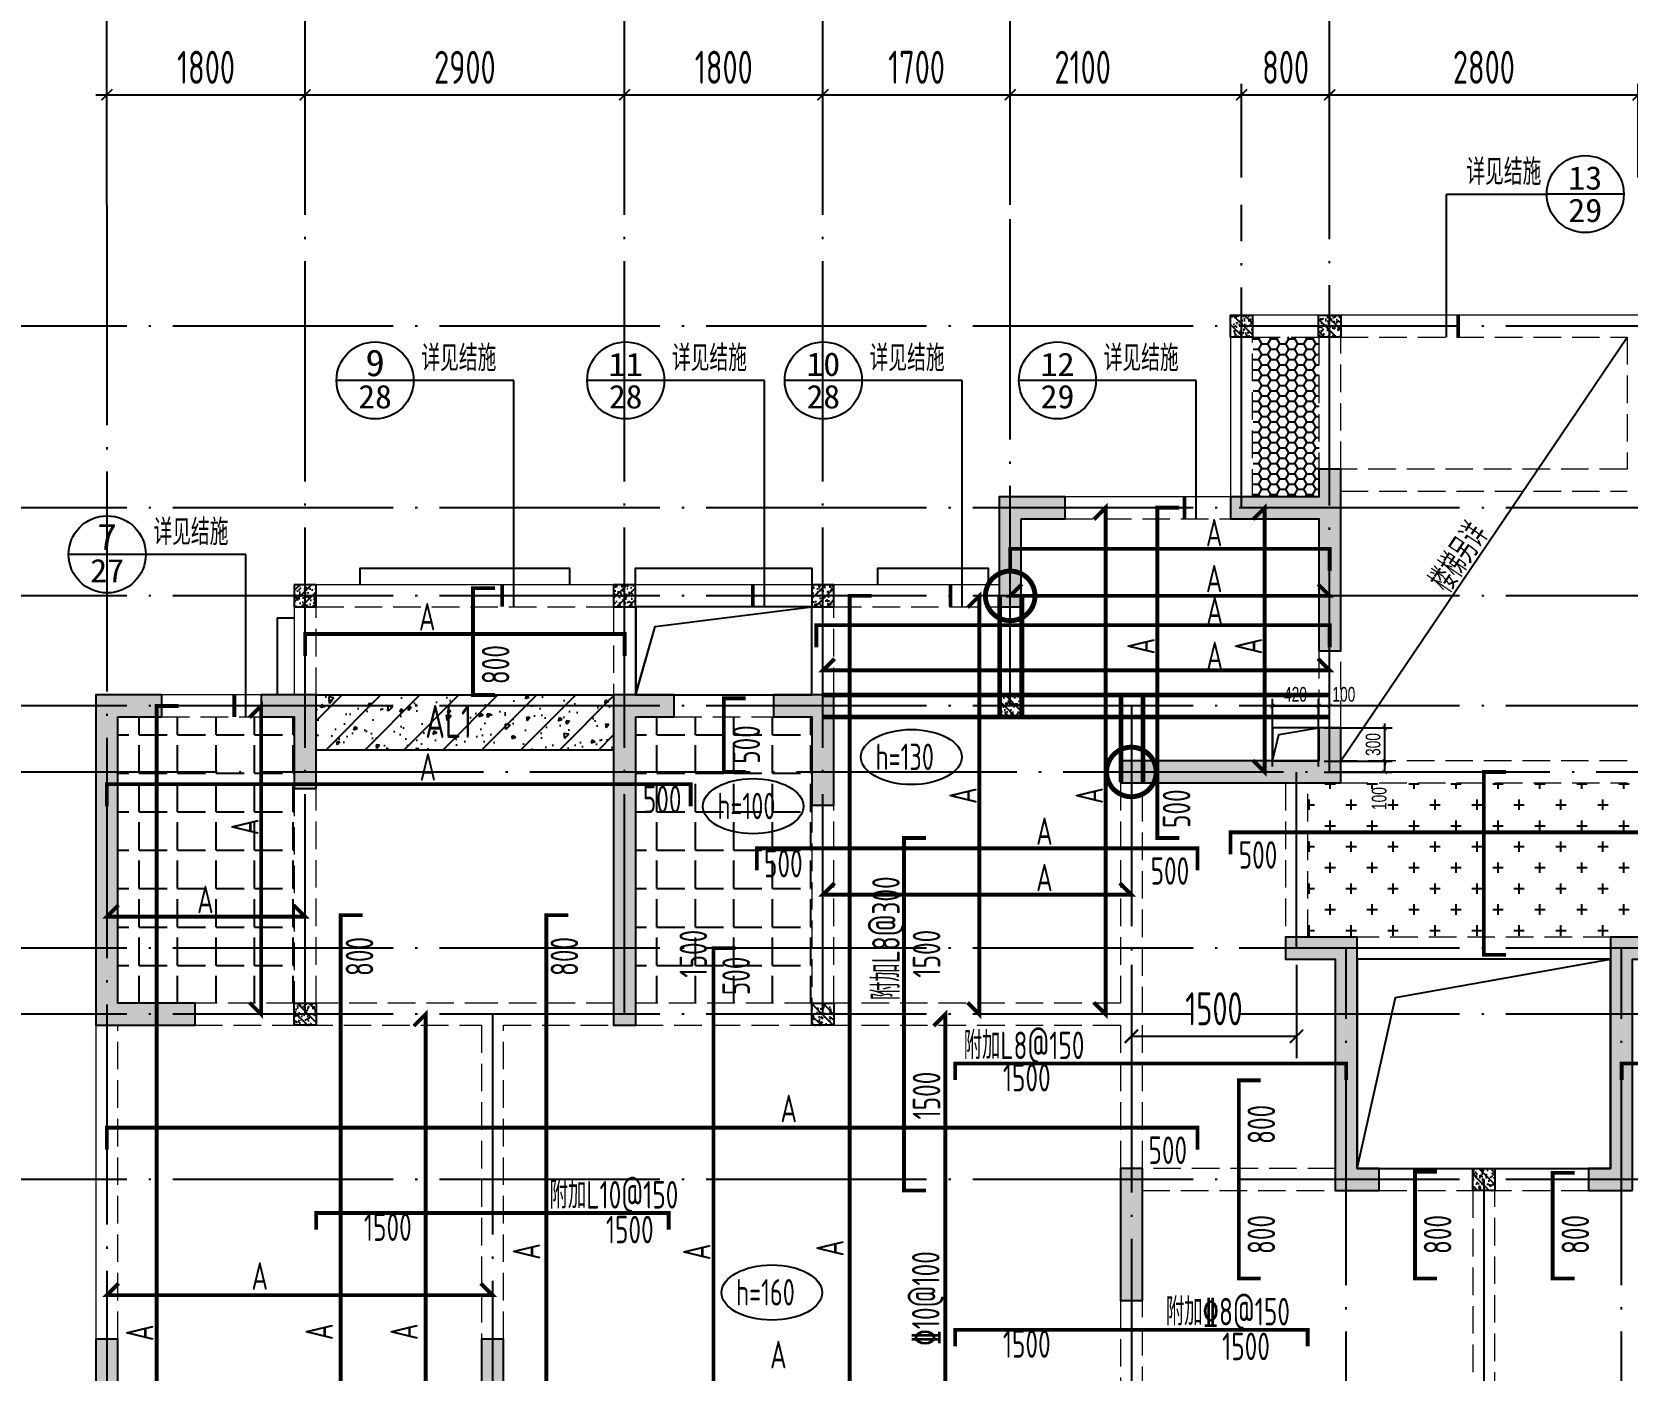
# Model space of a CAD drawing. Extents: x -668857 to 154266, y -275694 to 291306.
# Drawn here: x -226069 to -211589, y -72950 to -60797 of the extents above; entities that cross this region are included whole.
import ezdxf
from ezdxf.enums import TextEntityAlignment as Align

# ---------------------------------------------------------------- set-up
doc = ezdxf.new("R2010")
doc.units = 0
doc.header["$LTSCALE"] = 1000
for name, pattern in [('DASH', [0.35, 0.25, -0.1]), ('DASHED', [0.75, 0.5, -0.25]), ('DOTE', [2.42, 2, -0.2, 0.02, -0.2])]:
    doc.linetypes.add(name, pattern=pattern)
doc.layers.get('0').update_dxf_attribs({"linetype": 'CONTINUOUS'})
doc.layers.get('DEFPOINTS').update_dxf_attribs({"linetype": 'CONTINUOUS'})
doc.layers.add('+公共字体', color=7, linetype='CONTINUOUS', lineweight=20)
for name, color, linetype in [('A-AXIS', 1, 'CONTINUOUS'), ('A-DOTE', 10, 'DOTE'), ('BEAM', 4, 'DASHED'), ('DIM_IDEN', 67, 'CONTINUOUS'), ('PUB_TEXT', 2, 'CONTINUOUS'), ('ROOF', 183, 'CONTINUOUS'), ('S-B板填充', 251, 'CONTINUOUS'), ('S-B板标注', 3, 'CONTINUOUS'), ('S-B板配筋', 6, 'CONTINUOUS'), ('S-B板配筋号', 7, 'CONTINUOUS'), ('S-C承台编号', 6, 'CONTINUOUS'), ('S-D洞口', 4, 'CONTINUOUS'), ('S-D洞口标注', 3, 'CONTINUOUS'), ('S-L主梁线', 4, 'DASH'), ('S-Q墙填充', 252, 'CONTINUOUS'), ('S-Q墙实线', 6, 'CONTINUOUS'), ('S-Q墙标注', 3, 'CONTINUOUS'), ('S-Y一般标注', 3, 'CONTINUOUS'), ('S-板正筋', 2, 'CONTINUOUS'), ('S-构造柱', 212, 'CONTINUOUS'), ('TEXT', 2, 'CONTINUOUS'), ('水平筋标注', 7, 'CONTINUOUS'), ('看线', 251, 'CONTINUOUS'), ('配箍校核', 34, 'CONTINUOUS')]:
    doc.layers.add(name, color=color, linetype=linetype)
doc.styles.add('_TCH_AXIS', font='COMPLEX', dxfattribs={"bigfont": 'GBCBIG'})
doc.styles.add('_TCH_LABEL', font='simhei.ttf')
doc.styles.add('TSSD_DIMENSION', font='Tssdeng.shx', dxfattribs={"width": 0.7, "bigfont": 'tssdchn.shx'})
doc.styles.add('TSSD_REIN', font='tssdeng.shx', dxfattribs={"width": 0.7, "height": 300, "bigfont": 'tssdchn.shx'})
doc.styles.add('结构文字', font='zstxt.shx', dxfattribs={"width": 0.7, "bigfont": 'zshz.shx'})
doc.dimstyles.new('STRUCK', dxfattribs={"dimtxt": 400, "dimasz": 121, "dimexe": 200, "dimexo": 150, "dimgap": 115, "dimtad": 1, "dimdec": 0, "dimdsep": 46, "dimtxsty": '结构文字', "dimblk": 'ARCHTICK', "dimcen": 400, "dimclrd": 3, "dimclre": 3, "dimclrt": 7, "dimadec": 0, "dimazin": 0, "dimtfac": 1, "dimtdec": 0, "dimtix": 1, "dimtmove": 2, "dimatfit": 3, "dimldrblk": '_DIMX', "dimfxl": 0, "dimtolj": 1, "dimtzin": 0, "dimarcsym": 0})
doc.dimstyles.new('STRUCK30', dxfattribs={"dimscale": 0.33333, "dimtxt": 400, "dimasz": 121, "dimexe": 200, "dimexo": 150, "dimgap": 115, "dimtad": 1, "dimdec": 0, "dimdsep": 46, "dimtxsty": '结构文字', "dimblk": 'ARCHTICK', "dimcen": 400, "dimclrd": 3, "dimclre": 3, "dimclrt": 7, "dimadec": 0, "dimazin": 0, "dimtfac": 1, "dimtdec": 0, "dimtix": 1, "dimtmove": 2, "dimatfit": 3, "dimldrblk": '_DIMX', "dimfxl": 0, "dimtolj": 1, "dimtzin": 0, "dimarcsym": 0})
doc.dimstyles.new('TSSD_100_100', dxfattribs={"dimtxt": 300, "dimasz": 100, "dimexe": 100, "dimexo": 250, "dimgap": 100, "dimtad": 1, "dimdec": 0, "dimzin": 0, "dimdsep": 46, "dimtxsty": 'TSSD_DIMENSION', "dimblk": 'ARCHTICK', "dimcen": 0, "dimdle": 100, "dimclrt": 7, "dimadec": 0, "dimazin": 0, "dimtfac": 1, "dimtdec": 0, "dimtix": 1, "dimtmove": 2, "dimatfit": 3, "dimldrblk": 'ARCHTICK', "dimfxl": 0, "dimtolj": 1, "dimtzin": 0, "dimarcsym": 0})

# ---------------------------------------------------------------- blocks, each defined once
blk = doc.blocks.new('_ArchTick')
at = {"color": 0, "linetype": 'ByBlock', "const_width": 0.15}
blk.add_lwpolyline([(-0.5, -0.5), (0.5, 0.5)], dxfattribs=at)
blk = doc.blocks.new('*D151')
at = {"layer": 'DEFPOINTS', "color": 0}
for p in [(6400, 19250), (4600, 18250), (6400, 18250)]:
    blk.add_point(p, dxfattribs=at)
at = {"layer": 'S-Y一般标注', "color": 0, "lineweight": -2}
for p, q in [((4600, 18500), (4600, 19350)), ((6400, 18500), (6400, 19350)), ((4500, 19250), (6500, 19250))]:
    blk.add_line(p, q, dxfattribs=at)
at = {"layer": 'S-Y一般标注', "color": 0, "lineweight": -2, "xscale": 100, "yscale": 100, "zscale": 100, "rotation": 180}
blk.add_blockref('_ArchTick', (4600, 19250), dxfattribs=at)
at = {"layer": 'S-Y一般标注', "color": 0, "lineweight": -2, "xscale": 100, "yscale": 100, "zscale": 100}
blk.add_blockref('_ArchTick', (6400, 19250), dxfattribs=at)
at = {"layer": 'S-Y一般标注', "color": 7, "insert": (5500, 19500), "char_height": 300, "attachment_point": 5, "style": 'TSSD_DIMENSION'}
blk.add_mtext('\\A1;1800', dxfattribs=at)
blk = doc.blocks.new('*D152')
at = {"layer": 'DEFPOINTS', "color": 0}
for p in [(9300, 19250), (6400, 18250), (9300, 18250)]:
    blk.add_point(p, dxfattribs=at)
at = {"layer": 'S-Y一般标注', "color": 0, "lineweight": -2}
for p, q in [((6400, 18500), (6400, 19350)), ((9300, 18500), (9300, 19350)), ((6300, 19250), (9400, 19250))]:
    blk.add_line(p, q, dxfattribs=at)
at = {"layer": 'S-Y一般标注', "color": 0, "lineweight": -2, "xscale": 100, "yscale": 100, "zscale": 100, "rotation": 180}
blk.add_blockref('_ArchTick', (6400, 19250), dxfattribs=at)
at = {"layer": 'S-Y一般标注', "color": 0, "lineweight": -2, "xscale": 100, "yscale": 100, "zscale": 100}
blk.add_blockref('_ArchTick', (9300, 19250), dxfattribs=at)
at = {"layer": 'S-Y一般标注', "color": 7, "insert": (7850, 19500), "char_height": 300, "attachment_point": 5, "style": 'TSSD_DIMENSION'}
blk.add_mtext('\\A1;2900', dxfattribs=at)
blk = doc.blocks.new('*D153')
at = {"layer": 'DEFPOINTS', "color": 0}
for p in [(11100, 19250), (9300, 18250), (11100, 18250)]:
    blk.add_point(p, dxfattribs=at)
at = {"layer": 'S-Y一般标注', "color": 0, "lineweight": -2}
for p, q in [((9300, 18500), (9300, 19350)), ((11100, 18500), (11100, 19350)), ((9200, 19250), (11200, 19250))]:
    blk.add_line(p, q, dxfattribs=at)
at = {"layer": 'S-Y一般标注', "color": 0, "lineweight": -2, "xscale": 100, "yscale": 100, "zscale": 100, "rotation": 180}
blk.add_blockref('_ArchTick', (9300, 19250), dxfattribs=at)
at = {"layer": 'S-Y一般标注', "color": 0, "lineweight": -2, "xscale": 100, "yscale": 100, "zscale": 100}
blk.add_blockref('_ArchTick', (11100, 19250), dxfattribs=at)
at = {"layer": 'S-Y一般标注', "color": 7, "insert": (10200, 19500), "char_height": 300, "attachment_point": 5, "style": 'TSSD_DIMENSION'}
blk.add_mtext('\\A1;1800', dxfattribs=at)
blk = doc.blocks.new('*D154')
at = {"layer": 'DEFPOINTS', "color": 0}
for p in [(12800, 19250), (11100, 18250), (12800, 18250)]:
    blk.add_point(p, dxfattribs=at)
at = {"layer": 'S-Y一般标注', "color": 0, "lineweight": -2}
for p, q in [((11100, 18500), (11100, 19350)), ((12800, 18500), (12800, 19350)), ((11000, 19250), (12900, 19250))]:
    blk.add_line(p, q, dxfattribs=at)
at = {"layer": 'S-Y一般标注', "color": 0, "lineweight": -2, "xscale": 100, "yscale": 100, "zscale": 100, "rotation": 180}
blk.add_blockref('_ArchTick', (11100, 19250), dxfattribs=at)
at = {"layer": 'S-Y一般标注', "color": 0, "lineweight": -2, "xscale": 100, "yscale": 100, "zscale": 100}
blk.add_blockref('_ArchTick', (12800, 19250), dxfattribs=at)
at = {"layer": 'S-Y一般标注', "color": 7, "insert": (11950, 19500), "char_height": 300, "attachment_point": 5, "style": 'TSSD_DIMENSION'}
blk.add_mtext('\\A1;1700', dxfattribs=at)
blk = doc.blocks.new('*D155')
at = {"layer": 'DEFPOINTS', "color": 0}
for p in [(14900, 19250), (12800, 18250), (14900, 18250)]:
    blk.add_point(p, dxfattribs=at)
at = {"layer": 'S-Y一般标注', "color": 0, "lineweight": -2}
for p, q in [((12800, 18500), (12800, 19350)), ((14900, 18500), (14900, 19350)), ((12700, 19250), (15000, 19250))]:
    blk.add_line(p, q, dxfattribs=at)
at = {"layer": 'S-Y一般标注', "color": 0, "lineweight": -2, "xscale": 100, "yscale": 100, "zscale": 100, "rotation": 180}
blk.add_blockref('_ArchTick', (12800, 19250), dxfattribs=at)
at = {"layer": 'S-Y一般标注', "color": 0, "lineweight": -2, "xscale": 100, "yscale": 100, "zscale": 100}
blk.add_blockref('_ArchTick', (14900, 19250), dxfattribs=at)
at = {"layer": 'S-Y一般标注', "color": 7, "insert": (13458, 19500), "char_height": 300, "attachment_point": 5, "style": 'TSSD_DIMENSION'}
blk.add_mtext('\\A1;2100', dxfattribs=at)
blk = doc.blocks.new('*D156')
at = {"layer": 'DEFPOINTS', "color": 0}
for p in [(18500, 19250), (15700, 18250), (18500, 18250)]:
    blk.add_point(p, dxfattribs=at)
at = {"layer": 'S-Y一般标注', "color": 0, "lineweight": -2}
for p, q in [((15700, 18500), (15700, 19350)), ((18500, 18500), (18500, 19350)), ((15600, 19250), (18600, 19250))]:
    blk.add_line(p, q, dxfattribs=at)
at = {"layer": 'S-Y一般标注', "color": 0, "lineweight": -2, "xscale": 100, "yscale": 100, "zscale": 100, "rotation": 180}
blk.add_blockref('_ArchTick', (15700, 19250), dxfattribs=at)
at = {"layer": 'S-Y一般标注', "color": 0, "lineweight": -2, "xscale": 100, "yscale": 100, "zscale": 100}
blk.add_blockref('_ArchTick', (18500, 19250), dxfattribs=at)
at = {"layer": 'S-Y一般标注', "color": 7, "insert": (17100, 19500), "char_height": 300, "attachment_point": 5, "style": 'TSSD_DIMENSION'}
blk.add_mtext('\\A1;2800', dxfattribs=at)
blk = doc.blocks.new('*D173')
at = {"layer": 'DEFPOINTS', "color": 0}
for p in [(54600, 20050), (4600, 18250), (54600, 18250)]:
    blk.add_point(p, dxfattribs=at)
at = {"layer": 'S-Y一般标注', "color": 0, "lineweight": -2}
for p, q in [((4600, 18500), (4600, 20150)), ((54600, 18500), (54600, 20150)), ((4500, 20050), (54700, 20050))]:
    blk.add_line(p, q, dxfattribs=at)
at = {"layer": 'S-Y一般标注', "color": 0, "lineweight": -2, "xscale": 100, "yscale": 100, "zscale": 100, "rotation": 180}
blk.add_blockref('_ArchTick', (4600, 20050), dxfattribs=at)
at = {"layer": 'S-Y一般标注', "color": 0, "lineweight": -2, "xscale": 100, "yscale": 100, "zscale": 100}
blk.add_blockref('_ArchTick', (54600, 20050), dxfattribs=at)
at = {"layer": 'S-Y一般标注', "color": 7, "insert": (29600, 20300), "char_height": 300, "attachment_point": 5, "style": 'TSSD_DIMENSION'}
blk.add_mtext('\\A1;50000', dxfattribs=at)
blk = doc.blocks.new('*D184')
at = {"layer": 'DEFPOINTS', "color": 0}
for p in [(15700, 19250), (14900, 18250), (15700, 18250)]:
    blk.add_point(p, dxfattribs=at)
at = {"layer": 'S-Y一般标注', "color": 0, "lineweight": -2}
for p, q in [((14900, 18500), (14900, 19350)), ((15700, 18500), (15700, 19350)), ((14800, 19250), (15800, 19250))]:
    blk.add_line(p, q, dxfattribs=at)
at = {"layer": 'S-Y一般标注', "color": 0, "lineweight": -2, "xscale": 100, "yscale": 100, "zscale": 100, "rotation": 180}
blk.add_blockref('_ArchTick', (14900, 19250), dxfattribs=at)
at = {"layer": 'S-Y一般标注', "color": 0, "lineweight": -2, "xscale": 100, "yscale": 100, "zscale": 100}
blk.add_blockref('_ArchTick', (15700, 19250), dxfattribs=at)
at = {"layer": 'S-Y一般标注', "color": 7, "insert": (15300, 19500), "char_height": 300, "attachment_point": 5, "style": 'TSSD_DIMENSION'}
blk.add_mtext('\\A1;800', dxfattribs=at)
blk = doc.blocks.new('20210729.03504727')
at = {"layer": '看线', "color": 202, "ltscale": 0.5}
for points in [[(1800, 10800), (1800, 10950), (3700, 10950), (3700, 10800)], [(4300, 10800), (4300, 10950), (5900, 10950), (5900, 10800)], [(6500, 10800), (6500, 10950), (7500, 10950), (7500, 10800)], [(1050, 9800), (1050, 10500), (1200, 10500)]]:
    blk.add_lwpolyline(points, dxfattribs=at)
blk = doc.blocks.new('*D999')
at = {"layer": 'DEFPOINTS', "color": 0}
for p in [(-214389, -67119), (-213789, -67119), (-214389, -67419)]:
    blk.add_point(p, dxfattribs=at)
at = {"layer": 'S-D洞口标注', "color": 3, "lineweight": -2}
for p, q in [((-214339, -67119), (-213722, -67119)), ((-213789, -67119), (-213789, -67078)), ((-213789, -67419), (-213789, -67119)), ((-214339, -67419), (-213722, -67419)), ((-213789, -67419), (-213789, -67459))]:
    blk.add_line(p, q, dxfattribs=at)
at = {"layer": 'S-D洞口标注', "color": 3, "lineweight": -2, "xscale": 40.33293, "yscale": 40.33293, "zscale": 40.33293}
for p, rotation in [((-213789, -67119), 270), ((-213789, -67419), 90)]:
    blk.add_blockref('_ArchTick', p, dxfattribs=dict(at, rotation=rotation))
at = {"layer": 'S-D洞口标注', "color": 7, "insert": (-213894, -67269), "char_height": 133.3, "attachment_point": 5, "rotation": 90, "style": '结构文字'}
blk.add_mtext('\\A1;300', dxfattribs=at)
blk = doc.blocks.new('_DIMX')
blk.add_line((-150, 0), (150, 0))
at = {"const_width": 50}
blk.add_lwpolyline([(-70, -70), (70, 70)], dxfattribs=at)
blk = doc.blocks.new('*D1000')
at = {"layer": 'DEFPOINTS', "color": 0}
for p in [(-214389, -66919), (-214809, -67519), (-214389, -67519)]:
    blk.add_point(p, dxfattribs=at)
at = {"layer": 'S-D洞口标注', "color": 3, "lineweight": -2}
for p, q in [((-214809, -67469), (-214809, -66853)), ((-214389, -67469), (-214389, -66853)), ((-214809, -66919), (-214389, -66919))]:
    blk.add_line(p, q, dxfattribs=at)
at = {"layer": 'S-D洞口标注', "color": 3, "lineweight": -2, "xscale": 40.33293, "yscale": 40.33293, "zscale": 40.33293, "rotation": 180}
blk.add_blockref('_ArchTick', (-214809, -66919), dxfattribs=at)
at = {"layer": 'S-D洞口标注', "color": 3, "lineweight": -2, "xscale": 40.33293, "yscale": 40.33293, "zscale": 40.33293}
blk.add_blockref('_ArchTick', (-214389, -66919), dxfattribs=at)
at = {"layer": 'S-D洞口标注', "color": 7, "insert": (-214599, -66814), "char_height": 133.3, "attachment_point": 5, "style": '结构文字'}
blk.add_mtext('\\A1;420', dxfattribs=at)
blk = doc.blocks.new('*D1001')
at = {"layer": 'DEFPOINTS', "color": 0}
for p in [(-214289, -66919), (-214389, -67519), (-214289, -67519)]:
    blk.add_point(p, dxfattribs=at)
at = {"layer": 'S-D洞口标注', "color": 3, "lineweight": -2}
for p, q in [((-214389, -67469), (-214389, -66853)), ((-214289, -67469), (-214289, -66853)), ((-214389, -66919), (-214289, -66919))]:
    blk.add_line(p, q, dxfattribs=at)
at = {"layer": 'S-D洞口标注', "color": 3, "lineweight": -2, "xscale": 40.33293, "yscale": 40.33293, "zscale": 40.33293, "rotation": 180}
blk.add_blockref('_ArchTick', (-214389, -66919), dxfattribs=at)
at = {"layer": 'S-D洞口标注', "color": 3, "lineweight": -2, "xscale": 40.33293, "yscale": 40.33293, "zscale": 40.33293}
blk.add_blockref('_ArchTick', (-214289, -66919), dxfattribs=at)
at = {"layer": 'S-D洞口标注', "color": 7, "insert": (-214160, -66814), "char_height": 133.3, "attachment_point": 5, "style": '结构文字'}
blk.add_mtext('\\A1;100', dxfattribs=at)
blk = doc.blocks.new('*D1002')
at = {"layer": 'DEFPOINTS', "color": 0}
for p in [(-214389, -67419), (-213789, -67419), (-214389, -67519)]:
    blk.add_point(p, dxfattribs=at)
at = {"layer": 'S-D洞口标注', "color": 3, "lineweight": -2}
for p, q in [((-214339, -67419), (-213722, -67419)), ((-213789, -67519), (-213789, -67419)), ((-214339, -67519), (-213722, -67519))]:
    blk.add_line(p, q, dxfattribs=at)
at = {"layer": 'S-D洞口标注', "color": 3, "lineweight": -2, "xscale": 40.33293, "yscale": 40.33293, "zscale": 40.33293}
for p, rotation in [((-213789, -67419), 90), ((-213789, -67519), 270)]:
    blk.add_blockref('_ArchTick', p, dxfattribs=dict(at, rotation=rotation))
at = {"layer": 'S-D洞口标注', "color": 7, "insert": (-213839, -67760), "char_height": 133.3, "attachment_point": 5, "rotation": 90, "style": '结构文字'}
blk.add_mtext('\\A1;100', dxfattribs=at)
blk = doc.blocks.new('20210803.22403995')
at = {"layer": '+公共字体', "color": 2, "const_width": 45}
for points in [[(-856038, -168387, 1), (-856038, -167937, 1), (-856038, -168387, -1)], [(-854938, -169986, 1), (-854938, -169536, 1), (-854938, -169986, -1)]]:
    blk.add_lwpolyline(points, format="xyb", dxfattribs=at)
blk = doc.blocks.new('20210807.15312446')
at = {"layer": 'S-Q墙填充'}
h = blk.add_hatch(color=252, dxfattribs=at)
h.dxf.hatch_style = 1
h.paths.add_polyline_path([(72216, 67840), (72216, 68190), (72016, 68190), (72016, 67940), (71216, 67940), (71216, 67740), (72016, 67740), (72016, 66540), (72216, 66540)])
h = blk.add_hatch(color=252, dxfattribs=at)
h.dxf.hatch_style = 1
h.paths.add_polyline_path([(69316, 67740), (69716, 67740), (69716, 67940), (69116, 67940), (69116, 66940), (69316, 66940)])
h = blk.add_hatch(color=252, dxfattribs=at)
h.dxf.hatch_style = 1
h.paths.add_polyline_path([(61116, 65940), (61516, 65940), (61516, 66140), (60916, 66140), (60916, 63140), (61816, 63140), (61816, 63340), (61116, 63340)])
h = blk.add_hatch(color=252, dxfattribs=at)
h.dxf.hatch_style = 1
h.paths.add_polyline_path([(62916, 66140), (62416, 66140), (62416, 65940), (62716, 65940), (62716, 65290), (62916, 65290)])
h = blk.add_hatch(color=252, dxfattribs=at)
h.dxf.hatch_style = 1
h.paths.add_polyline_path([(65816, 65940), (66166, 65940), (66166, 66140), (65616, 66140), (65616, 63140), (65816, 63140)])
h = blk.add_hatch(color=252, dxfattribs=at)
h.dxf.hatch_style = 1
h.paths.add_polyline_path([(67616, 66140), (67066, 66140), (67066, 65940), (67416, 65940), (67416, 65140), (67616, 65140)])
h = blk.add_hatch(color=252, dxfattribs=at)
h.dxf.hatch_style = 1
h.paths.add_polyline_path([(72216, 65340), (72216, 65840), (72016, 65840), (72016, 65540), (71816, 65540), (70216, 65540), (70216, 65340), (71816, 65340)])
h = blk.add_hatch(color=252, dxfattribs=at)
h.dxf.hatch_style = 1
h.paths.add_polyline_path([(72366, 61840), (72366, 63940), (71716, 63940), (71716, 63740), (72166, 63740), (72166, 61640), (72566, 61640), (72566, 61840)])
h = blk.add_hatch(color=252, dxfattribs=at)
h.dxf.hatch_style = 1
h.paths.add_polyline_path([(74866, 61640), (74866, 63740), (75316, 63740), (75316, 63940), (74666, 63940), (74666, 61840), (74466, 61840), (74466, 61640)])
h = blk.add_hatch(color=252, dxfattribs=at)
h.dxf.hatch_style = 1
h.paths.add_polyline_path([(70416, 60640), (70416, 61840), (70216, 61840), (70216, 60640)])
h = blk.add_hatch(color=252, dxfattribs=at)
h.dxf.hatch_style = 1
h.paths.add_polyline_path([(61116, 58640), (61116, 60290), (60916, 60290), (60916, 58640)])
h = blk.add_hatch(color=252, dxfattribs=at)
h.dxf.hatch_style = 1
h.paths.add_polyline_path([(64616, 60290), (64416, 60290), (64416, 58840), (63716, 58840), (63616, 58840), (63616, 58640), (63716, 58640), (64616, 58640)])
at = {"layer": 'S-D洞口', "color": 5}
for points in [[(65816, 66140), (67416, 66140), (67416, 66940), (65816, 66940), (65816, 66140), (65993, 66762), (67416, 66940)], [(72366, 61840), (74666, 61840), (74666, 63740), (72366, 63740), (72366, 61840), (72712, 63393), (74666, 63740)]]:
    blk.add_lwpolyline(points, dxfattribs=at)
at = {"layer": 'S-L主梁线', "linetype": 'ByBlock', "lineweight": 18}
for p, q in [((72116, 69590), (71215, 69589)), ((71215, 69589), (71216, 67940)), ((74915, 69590), (72116, 69590)), ((71216, 67940), (69716, 67940)), ((62716, 67140), (62716, 66140)), ((65716, 67140), (62716, 67140)), ((67516, 67140), (65716, 67140)), ((69116, 67140), (67516, 67140)), ((65816, 66940), (67416, 66940)), ((65816, 66140), (65816, 66940)), ((67416, 66940), (67416, 66140)), ((62416, 66140), (61516, 66140)), ((67066, 66140), (66166, 66140)), ((72366, 63740), (74666, 63740)), ((60916, 63140), (60916, 60290)), ((73516, 61840), (72566, 61840)), ((74466, 61840), (73516, 61840))]:
    blk.add_line(p, q, dxfattribs=at)
at = {"layer": 'S-L主梁线', "linetype": 'DASH', "lineweight": 18}
for p, q in [((71415, 69389), (72016, 69390)), ((71416, 67940), (71415, 69389)), ((72016, 69390), (72016, 68190)), ((72216, 69390), (74815, 69390)), ((72216, 68190), (72216, 69390)), ((74815, 69390), (74816, 68190)), ((74816, 68190), (72216, 68190)), ((72216, 67990), (74816, 67990)), ((69716, 67740), (71216, 67740)), ((62916, 66940), (65616, 66940)), ((62916, 66140), (62916, 66940)), ((65616, 66940), (65616, 66140)), ((67616, 66940), (69116, 66940)), ((67616, 66140), (67616, 66940)), ((72016, 66540), (72016, 65840)), ((72216, 65840), (72216, 66540)), ((61516, 65940), (62416, 65940)), ((66166, 65940), (67066, 65940)), ((74816, 65540), (72216, 65540)), ((70216, 65340), (70216, 63340)), ((70416, 63240), (70416, 65340)), ((71716, 65340), (71716, 63940)), ((71916, 63940), (71916, 65340)), ((72216, 65340), (74816, 65340)), ((62716, 65290), (62716, 63340)), ((62916, 63340), (62916, 65290)), ((67416, 65140), (67416, 63340)), ((67616, 63340), (67616, 65140)), ((74666, 63940), (72366, 63940)), ((62716, 63340), (61816, 63340)), ((64516, 63340), (62916, 63340)), ((65616, 63340), (64516, 63340)), ((67416, 63340), (65816, 63340)), ((70216, 63340), (67616, 63340)), ((61116, 60290), (61116, 63140)), ((61816, 63140), (62816, 63140)), ((62816, 63140), (64416, 63140)), ((64416, 63140), (64416, 60290)), ((64616, 63140), (65616, 63140)), ((64616, 60290), (64616, 63140)), ((65816, 63140), (67516, 63140)), ((67516, 63140), (70216, 63140)), ((70216, 63140), (70216, 61840)), ((70416, 61840), (70416, 63240)), ((72166, 61840), (70416, 61840)), ((70416, 61640), (72166, 61640)), ((72566, 61640), (73516, 61640)), ((73416, 61640), (73416, 57640)), ((73516, 61640), (74466, 61640)), ((73616, 57640), (73616, 61640)), ((70216, 60640), (70216, 59090)), ((70416, 59090), (70416, 60640))]:
    blk.add_line(p, q, dxfattribs=at)
at = {"layer": 'S-Q墙实线'}
for points in [[(72216, 67840), (72216, 68190), (72016, 68190), (72016, 67940), (71216, 67940), (71216, 67740), (72016, 67740), (72016, 66540), (72216, 66540), (72216, 67840)], [(63716, 58840), (63616, 58840), (63616, 58640), (63716, 58640), (64616, 58640), (64616, 60290), (64416, 60290), (64416, 58840), (63716, 58840)]]:
    blk.add_lwpolyline(points, dxfattribs=at)
for points in [[(69316, 67740), (69716, 67740), (69716, 67940), (69116, 67940), (69116, 66940), (69316, 66940)], [(61116, 65940), (61516, 65940), (61516, 66140), (60916, 66140), (60916, 63140), (61816, 63140), (61816, 63340), (61116, 63340)], [(62916, 66140), (62416, 66140), (62416, 65940), (62716, 65940), (62716, 65290), (62916, 65290)], [(65816, 65940), (66166, 65940), (66166, 66140), (65616, 66140), (65616, 63140), (65816, 63140)], [(67616, 66140), (67066, 66140), (67066, 65940), (67416, 65940), (67416, 65140), (67616, 65140)], [(72216, 65340), (72216, 65840), (72016, 65840), (72016, 65540), (71816, 65540), (70216, 65540), (70216, 65340), (71816, 65340)], [(72366, 61840), (72366, 63940), (71716, 63940), (71716, 63740), (72166, 63740), (72166, 61640), (72566, 61640), (72566, 61840)], [(74866, 61640), (74866, 63740), (75316, 63740), (75316, 63940), (74666, 63940), (74666, 61840), (74466, 61840), (74466, 61640)], [(70416, 60640), (70416, 61840), (70216, 61840), (70216, 60640)], [(61116, 58640), (61116, 60290), (60916, 60290), (60916, 58640)]]:
    blk.add_lwpolyline(points, close=True, dxfattribs=at)
blk = doc.blocks.new('20210730.02141516')
at = {"layer": 'S-构造柱'}
h = blk.add_hatch(dxfattribs=at)
h.set_pattern_fill('ARMORED', color=256, scale=15, angle=-90, style=0)
h.set_pattern_definition([(320, (-154189.41, 3278673.45), (-9.4128202, -107.5890274), [11.25, -123.75]), (265, (-154189.41, 3278673.45), (112.82882, 20.8127), [9, -99]), (10.4514, (-154190.19, 3278664.49), (103.4159313, -86.7764073), [9.5610285, -105.1713168]), (316.1842, (-154159.41, 3278673.45), (-24.827852, -160.0861573), [16.875, -185.625]), (6.6356, (-154161.48, 3278660.11), (146.117681, -140.199406), [14.341543, -157.75695]), (261.1842, (-154159.41, 3278673.45), (146.11779, -140.199292), [13.5, -148.5]), (291, (-154166.91, 3278658.45), (-60.3928336, -89.5360578), [11.25, -123.75]), (236, (-154166.91, 3278658.45), (108.7725068, -36.4972998), [9, -99]), (341.4514, (-154171.94, 3278650.99), (48.3795745, -126.0333943), [9.5610285, -105.1713168]), (307.5, (-154189.41, 3278673.454), (49.93407807, -1.8239783), [0, -97.8, 0, -100.5, 0, -99.375]), (277.5, (-154189.41, 3278673.454), (59.1617568, -39.4604306), [0, -57.3, 0, -95.55, 0, -37.875]), (237.5, (-154189.41, 3278706.904), (-3.38323076, -80.07336543), [0, -37.5, 0, -117, 0, -155.25]), (227.5, (-154189.41, 3278721.904), (15.0157473, -87.4779254), [0, -48.75, 0, -77.7, 0, -110.25]), (315, (-154189.41, 3278673.454), (53.0330086, 53.0330086), [])])
h.paths.add_polyline_path([(200, 200), (200, 0), (0, 0), (0, 200)])
blk.add_lwpolyline([(200, 200), (200, 0), (0, 0), (0, 200)], close=True, dxfattribs=at)
blk = doc.blocks.new('20210809.18285270')
at = {"layer": 'ROOF', "rotation": 359.9999999538236}
for p in [(10300, 12550), (11100, 12550), (8200, 9100)]:
    blk.add_blockref('20210730.02141516', p, dxfattribs=at)
at = {"layer": 'ROOF', "xscale": -1}
for p in [(2000, 10100), (4900, 10100), (6700, 10100)]:
    blk.add_blockref('20210730.02141516', p, dxfattribs=at)
at = {"layer": 'ROOF'}
for p in [(1800, 6300), (6500, 6300), (12500, 4800)]:
    blk.add_blockref('20210730.02141516', p, dxfattribs=at)
blk = doc.blocks.new('*D291')
at = {"layer": 'DEFPOINTS', "color": 0}
for p in [(-205458, -4859), (-203959, -4859), (-203959, -5659)]:
    blk.add_point(p, dxfattribs=at)
at = {"layer": 'S-Q墙标注', "color": 3, "lineweight": -2}
for p, q in [((-205458, -5009), (-205458, -5859)), ((-203959, -5009), (-203959, -5859)), ((-205458, -5659), (-203959, -5659))]:
    blk.add_line(p, q, dxfattribs=at)
at = {"layer": 'S-Q墙标注', "color": 3, "lineweight": -2, "xscale": 121, "yscale": 121, "zscale": 121, "rotation": 180}
blk.add_blockref('_ArchTick', (-205458, -5659), dxfattribs=at)
at = {"layer": 'S-Q墙标注', "color": 3, "lineweight": -2, "xscale": 121, "yscale": 121, "zscale": 121}
blk.add_blockref('_ArchTick', (-203959, -5659), dxfattribs=at)
at = {"layer": 'S-Q墙标注', "color": 7, "insert": (-204709, -5409), "char_height": 300, "attachment_point": 5, "style": 'TSSD_REIN'}
blk.add_mtext('\\A1;1500', dxfattribs=at)
blk = doc.blocks.new('20210811.10050802')
at = {"layer": 'DIM_IDEN'}
for p, q in [((12508, 15853), (13417, 15853)), ((12508, 14555), (12508, 15853)), ((14117, 15853), (13417, 15853)), ((3132, 14161), (2432, 14161)), ((4041, 14161), (3132, 14161)), ((4041, 12105), (4041, 14161)), ((5407, 14161), (4707, 14161)), ((6316, 14161), (5407, 14161)), ((6316, 12105), (6316, 14161)), ((7201, 14161), (6501, 14161)), ((8110, 14161), (7201, 14161)), ((8110, 12105), (8110, 14161)), ((9326, 14161), (8626, 14161)), ((10235, 14161), (9326, 14161)), ((10235, 12905), (10235, 14161)), ((700, 12581), (0, 12581)), ((1609, 12581), (700, 12581)), ((1609, 11105), (1609, 12581))]:
    blk.add_line(p, q, dxfattribs=at)
at = {"layer": 'DIM_IDEN', "const_width": 35}
for points in [[(12613, 14555), (12613, 14755)], [(10130, 12905), (10130, 13105)], [(3936, 12105), (3936, 12305)], [(6211, 12105), (6211, 12305)], [(8005, 12105), (8005, 12305)], [(1504, 11105), (1504, 11305)]]:
    blk.add_lwpolyline(points, dxfattribs=at)
at = {"layer": 'DIM_IDEN'}
for centre in [(13767, 15853), (2782, 14161), (5057, 14161), (6851, 14161), (8976, 14161), (350, 12581)]:
    blk.add_circle(centre, 350, dxfattribs=at)
at = {"layer": 'PUB_TEXT', "style": '_TCH_AXIS'}
for p in [(12688, 15936), (3202, 14245), (5477, 14245), (7271, 14245), (9396, 14245), (770, 12665)]:
    blk.add_text('详见结施', height=236.3, dxfattribs=at).set_placement(p)
at = {"layer": 'PUB_TEXT', "style": '_TCH_LABEL'}
for s, height, width, p, p2 in [('13', 212.7, 1.00565, (13613, 15894), (13921, 15894)), ('29', 212.7, 1.00565, (13613, 15600), (13921, 15600)), ('9', 242, 1.011364, (2694, 14200), (2870, 14200)), ('11', 210.8, 1.034884, (4900, 14202), (5214, 14202)), ('10', 213.8, 0.988889, (6699, 14202), (7003, 14202)), ('12', 211.6, 1.022989, (8821, 14202), (9132, 14202)), ('28', 213.8, 0.988889, (2630, 13907), (2934, 13907)), ('28', 213.8, 0.988889, (4905, 13907), (5209, 13907)), ('28', 213.8, 0.988889, (6699, 13907), (7003, 13907)), ('29', 212.7, 1.00565, (8823, 13908), (9130, 13908)), ('7', 241, 1.053254, (259, 12620), (441, 12620)), ('27', 212.3, 1.011364, (196, 12328), (504, 12328))]:
    blk.add_text(s, height=height, dxfattribs=dict(at, width=width)).set_placement(p, p2, align=Align.FIT)
blk = doc.blocks.new('20210726.16395156')
at = {"layer": 'A-AXIS'}
for p, q in [((4600, 18249.9), (4600, 21049.9)), ((6400, 18249.9), (6400, 21049.9)), ((9300, 18249.9), (9300, 21049.9)), ((11100, 18249.9), (11100, 21049.9)), ((12800, 18249.9), (12800, 21049.9)), ((15700, 18249.9), (15700, 21049.9))]:
    blk.add_line(p, q, dxfattribs=at)
at = {"layer": 'A-DOTE'}
for p, q in [((4600, 18249.9), (4600, 3600)), ((6400, 10900), (6400, 18249.9)), ((9300, 10900), (9300, 18249.9)), ((11100, 10900), (11100, 18249.9)), ((12800, 13700), (12800, 18249.9)), ((14900, 15500), (14900, 18249.9)), ((15700, 13100.3), (15700, 18249.9)), ((55600, 17150), (3600, 17150)), ((55600, 15500), (3600, 15500)), ((55600, 14700), (3600, 14700)), ((55600, 13700), (3600, 13700)), ((13900.2, 13700), (13900, 3600)), ((3600, 13100.3), (55600, 13100.3)), ((15400, 11500), (15400, 13100)), ((55600, 11500), (3600, 11500)), ((15850, 3600), (15850, 11500)), ((18350, 3600.1), (18350, 11500)), ((55600, 10900), (3600, 10900)), ((8100, 10900), (8100, 3600)), ((55600, 9400), (3600, 9400)), ((17100, 9400), (17100, 3600))]:
    blk.add_line(p, q, dxfattribs=at)
at = {"layer": 'S-Y一般标注'}
for base, p1, p2, picture, middle in [((54600, 20049.9), (4600, 18249.9), (54600, 18249.9), '*D173', (29600, 20299.9)), ((6400, 19249.9), (4600, 18249.9), (6400, 18249.9), '*D151', (5500, 19499.9)), ((9300, 19249.9), (6400, 18249.9), (9300, 18249.9), '*D152', (7850, 19499.9)), ((11100, 19249.9), (9300, 18249.9), (11100, 18249.9), '*D153', (10200, 19499.9)), ((12800, 19249.9), (11100, 18249.9), (12800, 18249.9), '*D154', (11950, 19499.9)), ((15700, 19249.9), (14900, 18249.9), (15700, 18249.9), '*D184', (15300, 19499.9)), ((18500, 19249.9), (15700, 18249.9), (18500, 18249.9), '*D156', (17100, 19499.9))]:
    dim = blk.add_linear_dim(base=base, p1=p1, p2=p2, dimstyle='TSSD_100_100', dxfattribs=at)
    dim.commit()
    dim.dimension.update_dxf_attribs({"geometry": picture, "text_midpoint": middle})
dim = blk.add_linear_dim(base=(14900, 19249.9), p1=(12800, 18249.9), p2=(14900, 18249.9), dimstyle='TSSD_100_100', dxfattribs=at)
dim.commit()
dim.dimension.update_dxf_attribs({"geometry": '*D155', "text_midpoint": (13458.1, 19499.9), "dimtype": 160})
blk = doc.blocks.new('20210810.19092027')
at = {"layer": 'S-Q墙标注'}
dim = blk.add_linear_dim(base=(96017.8, 61274), p1=(94518, 62074), p2=(96017.8, 62074), dimstyle='STRUCK', override={"dimtxt": 300, "dimgap": 100, "dimtxsty": 'TSSD_REIN'}, dxfattribs=at)
dim.commit()
dim.dimension.update_dxf_attribs({"geometry": '*D291', "text_midpoint": (95267.9, 61524), "insert": (299976.5, 66933)})

msp = doc.modelspace()

# ---------------------------------------------------------------- hatches: boundary and pattern name
at = {"layer": 'BEAM', "linetype": 'ByBlock'}
h = msp.add_hatch(dxfattribs=at)
h.set_pattern_fill('ARMORED', color=252, scale=50, angle=180, style=0)
h.set_pattern_definition([(230, (-441259.76, 1847102.47), (-358.63009, 31.376067), [37.5, -412.5]), (175, (-441259.76, 1847102.47), (69.37567, -376.09607), [30, -330]), (280.4514, (-441289.64, 1847105.1), (-289.25469, -344.71977), [31.870095, -350.571056]), (226.1842, (-441259.76, 1847002.47), (-533.62052, 82.75951), [56.25, -618.75]), (276.6356, (-441304.2, 1847009.37), (-467.33135, -487.05894), [47.80514, -525.8565]), (171.1842, (-441259.76, 1847002.5), (-467.33097, -487.0593), [45, -495]), (201, (-441309.76, 1847027.47), (-298.453526, 201.309445), [37.5, -412.5]), (146, (-441309.76, 1847027.47), (-121.657666, -362.57502), [30, -330]), (251.4514, (-441334.63, 1847044.25), (-420.111314, -161.26525), [31.870095, -350.571056]), (217.5, (-441259.76, 1847102.47), (-6.079928, -166.446927), [0, -326, 0, -335, 0, -331.25]), (187.5, (-441259.76, 1847102.47), (-131.534769, -197.205856), [0, -191, 0, -318.5, 0, -126.25]), (147.5, (-441148.26, 1847102.47), (-266.911218, 11.277436), [0, -125, 0, -390, 0, -517.5]), (137.5, (-441098.26, 1847102.47), (-291.593085, -50.05249), [0, -162.5, 0, -259, 0, -367.5]), (225, (-441259.76, 1847102.47), (176.776695, -176.776695), [])])
h.paths.add_polyline_path([(-220788.62, -67318.83), (-223488.62, -67318.83), (-223488.62, -66818.83), (-220788.62, -66818.83)])
at = {"layer": 'S-B板填充', "linetype": 'ByBlock'}
h = msp.add_hatch(dxfattribs=at)
h.set_pattern_fill('HONEY', color=252, scale=17.142857, style=0)
h.set_pattern_definition([(0, (-159304.497, -247605.38), (81.642857, 47.136514), [54.42857, -108.857143]), (120, (-159304.497, -247605.38), (-81.642847, 47.136531), [54.42857, -108.857143]), (60, (-159304.497, -247605.38), (1e-05, 94.273045), [-108.857143, 54.42857])])
h.paths.add_polyline_path([(-214983.26, -65018.84), (-214383.12, -65018.84), (-214383.12, -63568.98), (-214983.26, -63568.98)])
at = {"layer": 'S-B板填充'}
h = msp.add_hatch(dxfattribs=at)
h.set_pattern_fill('ANGLE', color=252, scale=50, style=0)
h.set_pattern_definition([(0, (-127654.7, -215262.7), (0, 349.25), [254, -95.25]), (90, (-127654.7, -215262.7), (-349.25, 2e-14), [254, -95.25])])
h.paths.add_polyline_path([(-225288.64, -67018.84), (-223688.62, -67018.84), (-223688.62, -69618.84), (-225288.64, -69618.84)])
h = msp.add_hatch(dxfattribs=at)
h.set_pattern_fill('ANGLE', color=252, scale=50, style=0)
h.set_pattern_definition([(0, (-122954.7, -215262.7), (0, 349.25), [254, -95.25]), (90, (-122954.7, -215262.7), (-349.25, 2e-14), [254, -95.25])])
h.paths.add_polyline_path([(-220588.64, -67018.84), (-218988.62, -67018.84), (-218988.62, -69618.84), (-220588.64, -69618.84)])
h = msp.add_hatch(dxfattribs=at)
h.set_pattern_fill('CROSS', color=252, scale=30, style=0)
h.set_pattern_definition([(0, (-127654.7, -215262.7), (190.5, 190.5), [95.25, -285.75]), (90, (-127607.07, -215310.33), (-190.5, 190.5), [95.25, -285.75])])
h.paths.add_polyline_path([(-214488.7, -67618.57), (-211288.76, -67618.57), (-211288.76, -69018.84), (-214488.7, -69018.84)])

# ---------------------------------------------------------------- linework, layer by layer
at = {"layer": 'BEAM', "linetype": 'ByBlock'}
msp.add_lwpolyline([(-220788.62, -67318.83), (-223488.62, -67318.83), (-223488.62, -66818.83), (-220788.62, -66818.83)], close=True, dxfattribs=at)
at = {"layer": 'S-B板标注'}
for centre in [(-218085.95, -67382.92), (-219521.89, -67829.22), (-219352.04, -72245.88)]:
    msp.add_ellipse(centre, major_axis=(-457.33, 0), ratio=0.54724159, dxfattribs=at)
at = {"layer": 'S-B板配筋', "lineweight": 35, "const_width": 35}
for points in [[(-216428.69, -69612.77), (-216322.62, -69718.84), (-216322.62, -65118.84), (-216428.69, -65224.91)], [(-215653.44, -68118.57), (-215853.44, -68118.57), (-215853.44, -65118.84), (-215653.44, -65118.84)], [(-214984.47, -67412.51), (-214878.41, -67518.57), (-214878.41, -65118.84), (-214984.47, -65224.91)], [(-217188.65, -65692.45), (-217188.65, -65492.45), (-214288.64, -65492.45), (-214288.64, -65692.45)], [(-221864.72, -66818.84), (-222064.72, -66818.84), (-222064.72, -65848.84), (-221864.72, -65848.84)], [(-217575.47, -69612.77), (-217469.4, -69718.84), (-217469.4, -65918.84), (-217575.47, -66024.91)], [(-217082.58, -65812.78), (-217188.64, -65918.84), (-214288.64, -65918.84), (-214394.71, -65812.78)], [(-218445.58, -76018.68), (-218645.58, -76018.68), (-218645.58, -65918.84), (-218445.58, -65918.84)], [(-218948.62, -66385.48), (-218948.62, -66185.48), (-214288.63, -66185.48), (-214288.63, -66385.48)], [(-223588.63, -66465.39), (-223588.63, -66265.39), (-220688.64, -66265.37), (-220688.64, -66465.37)], [(-218782.57, -66489.47), (-218888.63, -66595.54), (-214288.65, -66595.55), (-214394.71, -66489.48)], [(-224094.62, -69612.77), (-223988.55, -69718.84), (-223988.55, -66918.84), (-224094.62, -67024.91)], [(-219588.62, -67518.84), (-219788.62, -67518.84), (-219788.62, -66848.84), (-219588.62, -66848.84)], [(-224736.03, -74218.84), (-224936.03, -74218.84), (-224936.03, -66918.84), (-224736.03, -66918.84)], [(-225388.65, -67829.18), (-225388.65, -67629.18), (-220088.62, -67629.18), (-220088.62, -67829.18)], [(-212688.63, -69178.84), (-212888.63, -69178.84), (-212888.63, -67518.57), (-212688.63, -67518.57)], [(-215188.7, -68266.87), (-215188.7, -68066.87), (-210588.76, -68066.87), (-210588.76, -68266.87)], [(-219488.62, -68412.44), (-219488.62, -68212.44), (-215488.63, -68212.44), (-215488.63, -68412.44)], [(-217953.01, -71318.84), (-218153.01, -71318.84), (-218153.01, -68118.84), (-217953.01, -68118.84)], [(-218782.57, -68527.22), (-218888.63, -68633.28), (-216088.46, -68633.28), (-216194.53, -68527.22)], [(-225282.57, -68726.92), (-225388.63, -68832.99), (-223588.63, -68832.99), (-223694.7, -68726.92)], [(-223065.56, -74218.84), (-223265.56, -74218.84), (-223265.56, -68818.84), (-223065.56, -68818.84)], [(-221199.79, -76018.68), (-221399.79, -76018.68), (-221399.79, -68818.84), (-221199.79, -68818.84)], [(-219681.29, -76018.68), (-219881.29, -76018.68), (-219881.29, -69118.84), (-219681.29, -69118.84)], [(-222601.39, -74112.78), (-222495.33, -74218.84), (-222495.33, -69718.84), (-222601.39, -69824.91)], [(-217882.99, -75912.61), (-217776.93, -76018.68), (-217776.93, -69718.84), (-217882.99, -69824.9)], [(-217688.63, -70316.51), (-217688.63, -70166.51), (-214138.63, -70166.51), (-214138.63, -70316.51)], [(-208088.61, -70316.51), (-208088.61, -70166.51), (-211638.61, -70166.51), (-211638.61, -70316.51)], [(-214913.63, -72118.84), (-215113.63, -72118.84), (-215113.63, -70318.84), (-214913.63, -70318.84)], [(-215488.62, -70948.5), (-215488.62, -70748.5), (-225388.63, -70748.5), (-225388.63, -70948.5)], [(-213313.63, -72118.84), (-213513.63, -72118.84), (-213513.63, -71148.84), (-213313.63, -71148.84)], [(-212063.63, -72118.84), (-212263.63, -72118.84), (-212263.63, -71158.84), (-212063.63, -71158.84)], [(-223488.63, -71673.89), (-223488.63, -71523.89), (-220288.63, -71523.89), (-220288.63, -71673.89)], [(-225282.57, -72163.24), (-225388.63, -72269.3), (-221888.63, -72269.3), (-221994.7, -72163.24)], [(-217688.54, -72734.81), (-217688.54, -72584.81), (-214488.54, -72584.81), (-214488.54, -72734.81)]]:
    msp.add_lwpolyline(points, dxfattribs=at)
at = {"layer": 'S-B板配筋号', "color": 1}
msp.add_lwpolyline([(-214188.64, -67418.57), (-211589.12, -63568.84)], dxfattribs=at)
at = {"layer": 'S-D洞口', "color": 5}
for points in [[(-220588.62, -66818.84), (-218988.62, -66818.84), (-218988.62, -66018.84), (-220588.62, -66018.84), (-220588.62, -66818.84), (-220410.85, -66196.62), (-218988.62, -66018.84)], [(-214808.64, -67418.57), (-214388.64, -67418.57), (-214388.64, -67118.57), (-214808.64, -67118.57), (-214808.64, -67418.57), (-214750.3, -67176.9), (-214388.64, -67118.57)], [(-214038.63, -71118.84), (-211738.63, -71118.84), (-211738.63, -69218.84), (-214038.63, -69218.84), (-214038.63, -71118.84), (-213691.81, -69565.67), (-211738.63, -69218.84)]]:
    msp.add_lwpolyline(points, dxfattribs=at)
at = {"layer": 'S-板正筋', "color": 5, "linetype": 'DASH', "const_width": 42.86}
for points in [[(-217283.12, -65918.84), (-217283.12, -67018.84)], [(-217083.12, -65918.84), (-217083.12, -67018.84)], [(-214283.1, -66818.84), (-218883.12, -66818.84)], [(-216183.12, -67609.29), (-216183.12, -66818.84)], [(-215983.1, -67609.29), (-215983.1, -66818.84)], [(-214283.1, -67018.84), (-218883.12, -67018.84)]]:
    msp.add_lwpolyline(points, dxfattribs=at)

# ---------------------------------------------------------------- block references
msp.add_blockref('20210729.03504727', (-224888.65, -76618.84))
at = {"layer": 'A-DOTE'}
msp.add_blockref('20210726.16395156', (-229988.63, -80618.89), dxfattribs=at)
at = {"layer": 'PUB_TEXT'}
msp.add_blockref('20210811.10050802', (-225735.72, -78123.47), dxfattribs=at)
at = {"layer": 'S-C承台编号'}
msp.add_blockref('20210803.22403995', (638849.5, 102242.69), dxfattribs=at)
at = {"layer": 'S-Q墙填充'}
msp.add_blockref('20210807.15312446', (-286404.28, -132958.38), dxfattribs=at)
at = {"layer": '水平筋标注'}
msp.add_blockref('20210810.19092027', (-310606.47, -131192.83), dxfattribs=at)
at = {"layer": '配箍校核'}
msp.add_blockref('20210809.18285270', (-225488.65, -76119), dxfattribs=at)

# ---------------------------------------------------------------- texts
at = {"layer": 'S-B板标注', "color": 7, "style": 'TSSD_REIN', "width": 0.7}
for s, p in [('h=130', (-218410.64, -67501.07)), ('h=100', (-219846.58, -67947.37)), ('h=160', (-219676.73, -72364.03))]:
    msp.add_text(s, height=240, dxfattribs=at).set_placement(p)
at = {"layer": 'S-B板配筋号', "color": 1, "style": 'TSSD_REIN', "width": 0.7}
for s, p in [('A', (-215412.15, -65470.04)), ('A', (-215412.15, -65886.98)), ('A', (-222555.87, -66233.52)), ('A', (-215407.35, -66173.99)), ('A', (-215407.35, -66584.05)), ('A', (-222549.47, -67597.33)), ('A', (-216953.04, -68180.58)), ('A', (-216953.04, -68601.43)), ('A', (-224569.36, -68801.14)), ('附加L8@150', (-217610.99, -70125.95)), ('A', (-219273.92, -70699.09)), ('附加L10@150', (-221369.3, -71483.33)), ('A', (-224075.63, -72220.96)), ('附加%%1328@150', (-215775.49, -72544.25)), ('A', (-219368.14, -72934.22))]:
    msp.add_text(s, height=250, dxfattribs=at).set_placement(p)
for s, rotation, p in [('楼梯另详', 55.970982, (-213198.94, -65912.44)), ('A', 449.999992, (-215876.06, -66451.16)), ('A', 449.999992, (-214901.03, -66451.16)), ('A', 449.999992, (-217492.02, -67808.29)), ('A', 449.999992, (-216345.24, -67808.29)), ('A', 449.999992, (-224011.17, -68092.48)), ('附加L8@300', 449.999992, (-218191.63, -69589.71)), ('A', 89.999992, (-221454.15, -71948.11)), ('A', 89.999992, (-219909.03, -71952.68)), ('A', 89.999992, (-218699.94, -71918.34)), ('%%13210@100', 449.999992, (-217830.04, -72729.16)), ('A', 449.999992, (-223336.47, -72677.73)), ('A', 449.999992, (-222566.24, -72677.73)), ('A', 449.999992, (-224965.49, -72687.14))]:
    msp.add_text(s, height=250, rotation=rotation, dxfattribs=at).set_placement(p)
at = {"layer": 'S-B板配筋号', "style": 'TSSD_REIN', "width": 0.7}
for s, rotation, p in [('800', 449.999992, (-221984.72, -66543.35)), ('500', 449.999992, (-219708.62, -67268.84)), ('500', 449.999992, (-215803.37, -67851.36)), ('800', 89.999992, (-223220.24, -69193.99)), ('800', 89.999992, (-221360.76, -69193.99)), ('1500', 449.999992, (-220190.36, -69168.84)), ('1500', 449.999992, (-218073.01, -69168.84)), ('500', 89.999992, (-219801.29, -69370.57)), ('1500', 449.999992, (-218073.01, -70457.28)), ('800', 449.999992, (-215033.63, -70718.84)), ('800', 449.999992, (-215033.63, -71718.84)), ('800', 449.999992, (-213433.63, -71718.84)), ('800', 449.999992, (-212183.63, -71718.84))]:
    msp.add_text(s, height=250, rotation=rotation, dxfattribs=at).set_placement(p, align=Align.TOP_CENTER)
for s, p in [('500', (-220347.65, -67641.97)), ('500', (-214938.7, -68146.87)), ('500', (-219247.66, -68225.23)), ('500', (-215738.63, -68292.44)), ('1500', (-217038.29, -70169.54)), ('500', (-215758.02, -70828.5)), ('1500', (-222838.29, -71526.92)), ('1500', (-220642.03, -71549.22)), ('1500', (-217038.2, -72587.84)), ('1500', (-215048.23, -72610.14))]:
    msp.add_text(s, height=250, dxfattribs=at).set_placement(p, align=Align.TOP_CENTER)
at = {"layer": 'TEXT', "color": 1, "style": 'TSSD_REIN', "width": 0.7}
msp.add_text('AL1', height=300, dxfattribs=at).set_placement((-222073.96, -67209.44, 0), align=Align.RIGHT)

# ---------------------------------------------------------------- dimensions: what is measured, and where the dimension line sits
at = {"layer": 'S-D洞口标注'}
dim = msp.add_linear_dim(base=(-214388.64, -66919.17), p1=(-214808.64, -67519.17), p2=(-214388.64, -67518.57), dimstyle='STRUCK30', dxfattribs=at)
dim.commit()
dim.dimension.update_dxf_attribs({"geometry": '*D1000', "text_midpoint": (-214598.64, -66814.17)})
dim = msp.add_linear_dim(base=(-214288.65, -66919.17), p1=(-214388.64, -67518.57), p2=(-214288.65, -67518.57), dimstyle='STRUCK30', dxfattribs=at)
dim.commit()
dim.dimension.update_dxf_attribs({"geometry": '*D1001', "text_midpoint": (-214159.76, -66814.17), "dimtype": 160})
dim = msp.add_linear_dim(base=(-213788.64, -67118.57), p1=(-214388.64, -67418.57), p2=(-214388.64, -67118.57), angle=90, dimstyle='STRUCK30', dxfattribs=at)
dim.commit()
dim.dimension.update_dxf_attribs({"geometry": '*D999', "text_midpoint": (-213893.63, -67268.57)})
dim = msp.add_linear_dim(base=(-213788.64, -67418.57), p1=(-214388.64, -67518.57), p2=(-214388.64, -67418.57), angle=90, dimstyle='STRUCK30', dxfattribs=at)
dim.commit()
dim.dimension.update_dxf_attribs({"geometry": '*D1002', "text_midpoint": (-213838.64, -67760.49), "dimtype": 160})

doc.saveas('drawing.dxf')
